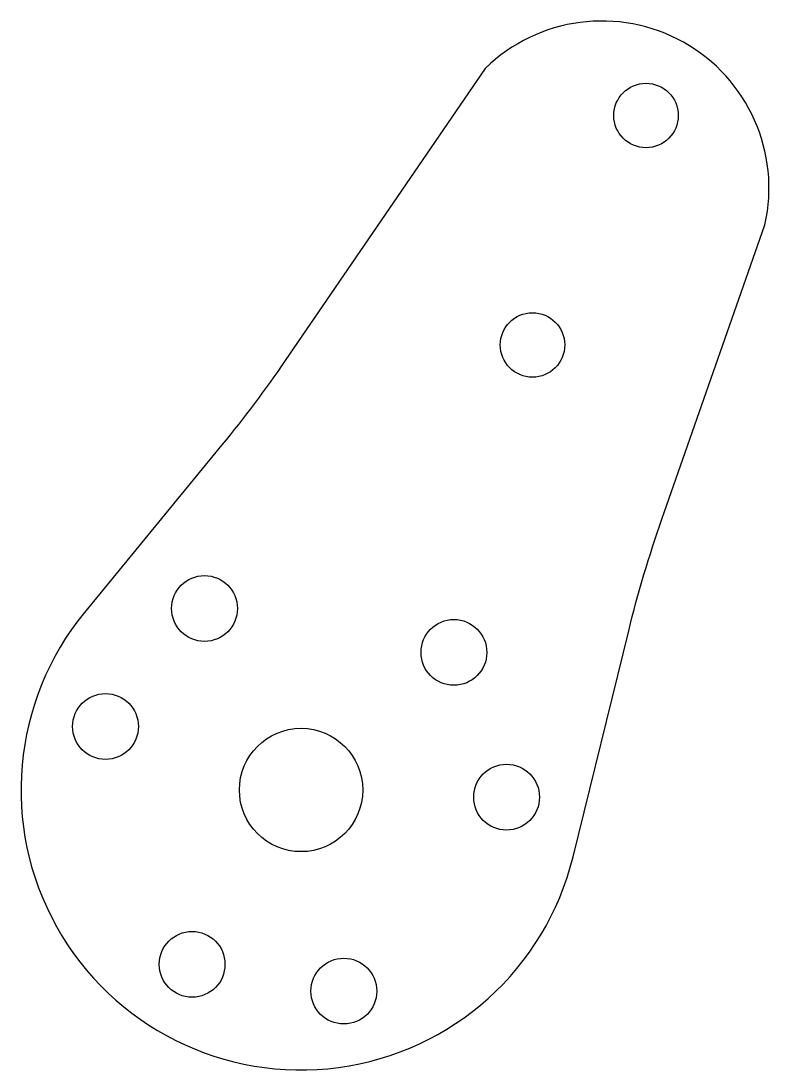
# Model space of a CAD drawing. Header units: inches. Extents: x -4.1 to -1.83, y 0.15 to 3.34.
import ezdxf

# ---------------------------------------------------------------- set-up
doc = ezdxf.new("R2010")
doc.units = ezdxf.units.IN
doc.layers.get('0').update_dxf_attribs({"linetype": 'CONTINUOUS'})

msp = doc.modelspace()

# ---------------------------------------------------------------- linework, layer by layer
msp.add_lwpolyline([(-3.4907, 2.0488), (-3.9082, 1.5398, 1.251954), (-2.4234, 0.7966), (-2.2543, 1.4841, -0.023861), (-2.1535, 1.8232), (-1.8403, 2.718, 0.746271), (-2.6901, 3.1934), (-3.2982, 2.3054, -0.021642)], format="xyb", close=True)
for centre, radius in [((-2.2016, 3.0502), 0.098), ((-2.5467, 2.3527), 0.098), ((-3.5434, 1.5518), 0.1), ((-2.7855, 1.4182), 0.1), ((-3.8444, 1.1931), 0.1), ((-3.25, 1), 0.1875), ((-2.6254, 0.9782), 0.1), ((-3.5812, 0.47), 0.1), ((-3.1201, 0.3887), 0.1)]:
    msp.add_circle(centre, radius)

doc.saveas('drawing.dxf')
